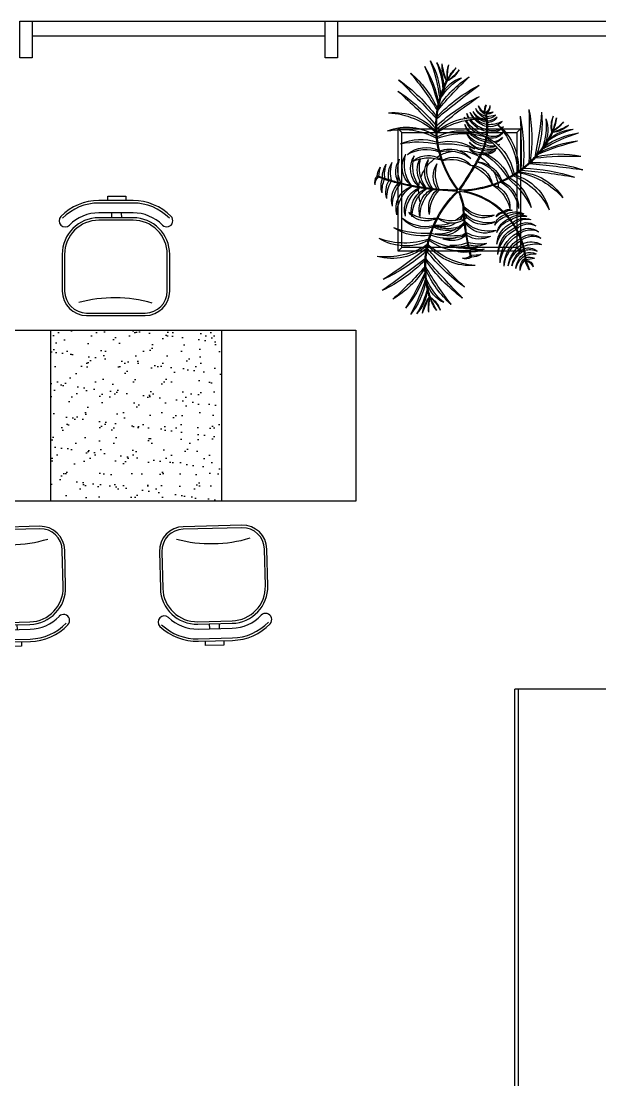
# Model space of a CAD drawing. Extents: x -1.7 to 87, y -33.6 to 19.
# Drawn here: x 12.611 to 14.978, y 13.469 to 17.8 of the extents above; entities that cross this region are included whole.
import ezdxf

# ---------------------------------------------------------------- set-up
doc = ezdxf.new("R2010")
doc.units = 0
for name, color, linetype in [('AR-ESQ', 2, 'Continuous'), ('AR-HTC-MOB', 253, 'Continuous'), ('AR-MOB', 2, 'Continuous')]:
    doc.layers.add(name, color=color, linetype=linetype)

# ---------------------------------------------------------------- blocks, each defined once
blk = doc.blocks.new('estante')
at = {"color": 2}
for p, q in [((10689.8826, -223.5074), (10690.9619, -222.0669)), ((10690.9619, -222.0669), (10691.282, -222.3067)), ((10690.2026, -223.7472), (10691.2819, -222.3067)), ((10689.8826, -223.5074), (10690.2026, -223.7472))]:
    blk.add_line(p, q, dxfattribs=at)
at = {"color": 1, "ltscale": 0.03}
blk.add_line((10690.1906, -223.7382), (10691.2699, -222.2977), dxfattribs=at)
blk = doc.blocks.new('CACH 50x50')
at = {"color": 1}
for p, q in [((-1.6979, 1.6551), (-1.7129, 1.6701)), ((-1.2279, 1.6551), (-1.2129, 1.6701)), ((-1.6979, 1.1851), (-1.7129, 1.1701)), ((-1.2279, 1.1851), (-1.2129, 1.1701))]:
    blk.add_line(p, q, dxfattribs=at)
at = {"color": 2}
for points in [[(-1.7129, 1.1701), (-1.2129, 1.1701), (-1.2129, 1.6701), (-1.7129, 1.6701)], [(-1.6979, 1.1851), (-1.2279, 1.1851), (-1.2279, 1.6551), (-1.6979, 1.6551)]]:
    blk.add_lwpolyline(points, close=True, dxfattribs=at)
blk = doc.blocks.new('VEG 1')
at = {"color": 64}
for p, q in [((-0.7445, 0.9261), (-0.7881, 0.9427)), ((-0.3062, 0.7109), (-0.3068, 0.7105)), ((-0.3043, 0.7074), (-0.3048, 0.7071)), ((-0.2752, 0.7282), (-0.2753, 0.7282)), ((-0.2637, 0.7291), (-0.264, 0.729)), ((-0.6317, 0.6639), (-0.6312, 0.6638)), ((-0.3216, 0.6812), (-0.3215, 0.6801)), ((-0.5062, 0.651), (-0.5058, 0.6509)), ((-0.5905, 0.5406), (-0.5906, 0.5409))]:
    blk.add_line(p, q, dxfattribs=at)
for centre, radius, start, end in [((-5.3092, 0.495), 5.0138, 5.1164, 7.838), ((-1.0118, 0.9693), 0.7016, 358.1986, 17.3699), ((-2.5758, 0.7392), 2.2371, 4.2882, 10.3727), ((-1.1477, 0.8899), 0.8124, 2.014, 18.076), ((-1.8676, 1.1306), 1.586, 354.1042, 1.4232), ((-0.7183, 1.0766), 0.4461, 346.5297, 12.0781), ((-1.4134, 1.4625), 1.2378, 337.2329, 345.682), ((-0.7458, 1.2252), 0.5361, 333.999, 352.6254), ((-0.9036, 1.3881), 0.76, 329.4021, 342.5062), ((-0.5235, 1.2101), 0.3485, 324.6466, 351.6736), ((-0.4933, 1.2203), 0.3415, 325.2859, 345.8786), ((-0.3524, 1.1527), 0.191, 319.7114, 355.2638), ((-0.686, 0.8358), 0.3357, 9.7181, 49.4606), ((-0.5934, 0.8853), 0.2409, 2.5185, 58.5832), ((-0.0411, 1.0275), 0.1373, 139.8344, 172.7532), ((0.3143, 0.8751), 0.5196, 152.3639, 160.8947), ((0.0159, 0.9189), 0.2265, 129.8221, 146.573), ((-0.0697, 0.9955), 0.114, 121.3863, 152.6737), ((0.0246, 0.6293), 0.458, 115.7734, 123.6002), ((0.0246, 0.6293), 0.462, 115.9111, 120.0453), ((0.0246, 0.6293), 0.462, 115.8245, 115.9111), ((0.0246, 0.6293), 0.462, 115.048, 115.8245), ((-0.1493, 1.1506), 0.1117, 256.9057, 294.3489), ((0.0246, 0.6293), 0.458, 115.6676, 115.7734), ((-0.1565, 1.2359), 0.1945, 264.8939, 285.891), ((0.0246, 0.6293), 0.458, 114.3952, 115.6676), ((-0.1034, 0.9195), 0.1424, 93.3482, 119.2971), ((-0.0697, 0.9955), 0.114, 152.6737, 155.0088), ((0.0924, 0.2509), 0.836, 107.9034, 108.5136), ((0.0924, 0.2509), 0.836, 104.1317, 107.9034), ((-0.8324, 0.9705), 0.1599, 339.9498, 8.8661), ((-0.7543, 0.9504), 0.0915, 335.5374, 29.2763), ((-0.721, 0.957), 0.083, 323.0352, 25.9464), ((-0.7047, 0.9491), 0.0732, 322.1909, 37.1792), ((-0.6659, 0.7397), 0.3248, 23.9149, 63.4378), ((-0.581, 0.8133), 0.2252, 16.5377, 74.448), ((0.0532, -0.5837), 1.586, 95.078, 102.3655), ((0.0246, 0.6293), 0.458, 126.1026, 131.3577), ((-0.1306, 0.5521), 0.4461, 84.4231, 109.3046), ((0.0246, 0.6293), 0.462, 128.6407, 129.9492), ((0.0246, 0.6293), 0.462, 126.3766, 128.6407), ((0.0246, 0.6293), 0.462, 124.8379, 126.3766), ((-0.1487, 0.7327), 0.2837, 83.4177, 109.9194), ((0.0246, 0.6293), 0.458, 123.6002, 126.1026), ((0.0246, 0.6293), 0.462, 120.8814, 124.8379), ((-0.1681, 0.8763), 0.1476, 69.3986, 114.3296), ((0.0246, 0.6293), 0.462, 120.0453, 120.8814), ((-0.7198, 1.0308), 0.1115, 232.2243, 257.2276), ((-0.7806, 0.9236), 0.0362, 4.2313, 79.21), ((-0.7997, 0.9084), 0.0569, 18.5527, 63.0199), ((-8.0259, 2.1284), 7.3832, 350.62608, 350.92976), ((-0.7869, 0.9438), 0.0559, 340.4977, 21.6542), ((-0.8509, 0.9655), 0.1342, 341.937, 2.4918), ((-0.7668, 0.9433), 0.0572, 338.6142, 29.3674), ((-0.7771, 0.9423), 0.0797, 343.7786, 25.1173), ((-0.7445, 0.9381), 0.0549, 338.9677, 43.8468), ((-0.682, 0.9471), 0.0729, 316.348, 28.5819), ((-0.6707, 0.9389), 0.0681, 317.3564, 39.2833), ((-0.6536, 0.9365), 0.0702, 312.9124, 29.4107), ((-0.6461, 0.9282), 0.0686, 315.5399, 38.5382), ((-0.6412, 0.9305), 0.0797, 314.0226, 12.4343), ((-0.6447, 0.9196), 0.086, 322.2971, 19.0063), ((-0.6706, 0.6138), 0.372, 39.142, 64.539), ((-0.5596, 0.7411), 0.2142, 32.2308, 76.7987), ((0.0246, 0.6293), 0.462, 137.3818, 141.2557), ((0.0246, 0.6293), 0.462, 136.5129, 137.3818), ((0.0246, 0.6293), 0.458, 136.4408, 137.3685), ((0.0246, 0.6293), 0.462, 132.911, 136.5129), ((0.0246, 0.6293), 0.458, 132.776, 136.4408), ((-0.2066, 0.2507), 0.7016, 79.1313, 98.2539), ((0.0246, 0.6293), 0.462, 131.986, 132.911), ((0.0246, 0.6293), 0.458, 131.3577, 132.776), ((0.0246, 0.6293), 0.462, 129.9492, 131.986), ((-0.8025, 0.99), 0.0899, 277.4918, 310.9154), ((-0.7829, 0.9621), 0.0617, 262.7329, 318.8137), ((-0.8036, 0.9748), 0.0956, 283.6218, 325.1031), ((-0.7867, 0.9689), 0.0871, 273.6572, 324.8605), ((-0.7865, 0.9779), 0.1493, 275.9901, 330.2084), ((-0.7668, 0.9621), 0.1328, 268.214, 332.5079), ((-0.8045, 0.9799), 0.1204, 286.6743, 328.1396), ((-0.7843, 0.9668), 0.1033, 277.9744, 329.7475), ((-0.8046, 0.9828), 0.1399, 284.54, 329.6244), ((-0.7873, 0.9819), 0.1356, 277.5373, 327.4877), ((-0.7806, 0.9236), 0.0362, 3.9808, 4.2313), ((-0.7685, 0.5898), 0.3371, 85.3635, 85.9247), ((-0.7806, 0.9236), 0.0362, 357.7176, 3.9808), ((-0.7685, 0.5898), 0.3332, 85.7152, 85.8633), ((-0.7685, 0.5898), 0.3332, 84.4876, 85.7152), ((-0.7685, 0.5898), 0.3371, 84.1672, 85.3635), ((-0.7685, 0.5898), 0.3332, 82.5456, 84.4876), ((-0.7685, 0.5898), 0.3371, 82.3113, 84.1672), ((-0.7685, 0.5898), 0.3332, 80.847, 82.5456), ((-0.7685, 0.5898), 0.3371, 80.6101, 82.3113), ((-0.7685, 0.5898), 0.3332, 78.5343, 80.847), ((-0.7685, 0.5898), 0.3371, 78.381, 80.6101), ((-0.7685, 0.5898), 0.3332, 77.2729, 78.5343), ((-0.7685, 0.5898), 0.3371, 77.1157, 78.381), ((-0.7685, 0.5898), 0.3332, 75.301, 77.2729), ((-0.7685, 0.5898), 0.3371, 75.1761, 77.1157), ((-0.7685, 0.5898), 0.3332, 73.3298, 75.301), ((-0.7685, 0.5898), 0.3371, 73.1879, 75.1761), ((-0.7685, 0.5898), 0.3332, 70.4283, 73.3298), ((-0.7685, 0.5898), 0.3371, 70.2608, 73.1879), ((-0.7685, 0.5898), 0.3332, 68.9825, 70.4283), ((-0.7685, 0.5898), 0.3371, 68.8408, 70.2608), ((-0.7685, 0.5898), 0.3332, 65.7634, 68.9825), ((-0.7685, 0.5898), 0.3371, 65.6051, 68.8408), ((-0.7685, 0.5898), 0.3371, 63.9803, 65.6051), ((-0.6575, 0.9178), 0.1092, 327.392, 6.8257), ((-0.6229, 0.9003), 0.0799, 323.9857, 22.4455), ((-0.6385, 0.8942), 0.1028, 331.4278, 12.6332), ((-0.6172, 0.8798), 0.0872, 331.4801, 24.9767), ((0.0246, 0.6293), 0.462, 144.7555, 145.2773), ((0.0246, 0.6293), 0.462, 143.1371, 144.7555), ((0.0246, 0.6293), 0.458, 143.2204, 144.9793), ((0.0246, 0.6293), 0.462, 141.2557, 143.1371), ((0.0246, 0.6293), 0.458, 141.5876, 143.2204), ((-0.2554, -1.3318), 2.2371, 86.1285, 92.2251), ((0.0246, 0.6293), 0.458, 137.3685, 141.5876), ((-0.2674, 0.1042), 0.8124, 78.4252, 94.7252), ((-0.1913, -4.0728), 5.0138, 88.6632, 91.384), ((-0.7783, 0.98), 0.1701, 277.3901, 329.4839), ((-0.7516, 0.9561), 0.1449, 268.1018, 332.6327), ((-0.739, 0.946), 0.1457, 278.0231, 333.889), ((-0.7209, 0.9373), 0.1356, 270.9109, 333.5507), ((-0.7045, 0.9204), 0.1269, 284.3905, 336.5407), ((-0.6788, 0.9063), 0.1089, 273.1015, 336.9378), ((-0.7685, 0.5898), 0.3332, 64.0929, 65.7634), ((-0.7685, 0.5898), 0.3332, 61.2479, 64.0929), ((-0.6521, 0.8807), 0.0887, 290.18, 343.3575), ((-0.6452, 0.8871), 0.0927, 284.7726, 336.3532), ((-0.7685, 0.5898), 0.3371, 61.149, 63.9803), ((-0.7685, 0.5898), 0.3332, 59.5183, 61.2479), ((-0.7685, 0.5898), 0.3371, 59.4556, 61.149), ((-0.7685, 0.5898), 0.3332, 57.2154, 59.5183), ((-0.7685, 0.5898), 0.3371, 57.1901, 59.4556), ((-0.7685, 0.5898), 0.3332, 55.2626, 57.2154), ((-0.7685, 0.5898), 0.3371, 55.3138, 57.1901), ((-0.7685, 0.5898), 0.3332, 52.8244, 55.2626), ((-0.7685, 0.5898), 0.3371, 52.9781, 55.3138), ((-0.7685, 0.5898), 0.3332, 51.318, 52.8244), ((-0.7685, 0.5898), 0.3371, 51.4234, 52.9781), ((-0.7685, 0.5898), 0.3332, 48.9451, 51.318), ((-0.7685, 0.5898), 0.3371, 49.1954, 51.4234), ((-0.5736, 0.8594), 0.0508, 324.7796, 6.147), ((-0.5529, 0.8492), 0.0338, 317.1563, 27.6889), ((-0.5073, 0.7554), 0.0998, 29.0597, 94.7637), ((-0.5543, 0.6903), 0.169, 42.4791, 76.7692), ((-0.5077, 0.7691), 0.1242, 25.1939, 93.3908), ((-0.5358, 0.7331), 0.1614, 31.1852, 82.6252), ((0.0246, 0.6293), 0.462, 151.6664, 155.3498), ((0.0246, 0.6293), 0.462, 150.7136, 151.6664), ((0.0246, 0.6293), 0.458, 150.9515, 151.7873), ((0.0246, 0.6293), 0.462, 148.4047, 150.7136), ((0.0246, 0.6293), 0.458, 148.5123, 150.9515), ((-0.4656, 0.6572), 0.2142, 27.1439, 65.2175), ((0.0246, 0.6293), 0.462, 147.5203, 148.4047), ((0.0246, 0.6293), 0.458, 147.8008, 148.5123), ((-0.4629, 0.5585), 0.3248, 46.2792, 72.6509), ((0.0246, 0.6293), 0.462, 145.2773, 147.5203), ((0.0246, 0.6293), 0.458, 145.3789, 147.8008), ((-0.3993, 0.6512), 0.2252, 42.579, 80.7189), ((0.0246, 0.6293), 0.458, 144.9793, 145.3789), ((-0.3707, 0.5544), 0.3357, 51.4559, 86.8717), ((-0.3319, 0.652), 0.2409, 44.0979, 94.423), ((-0.6328, 0.8611), 0.0855, 301.2176, 346.4189), ((-0.604, 0.85), 0.0639, 284.0708, 345.7614), ((-0.5923, 0.8357), 0.0595, 315.6412, 350.7323), ((-0.5652, 0.8262), 0.0357, 295.65, 353.5733), ((-0.7685, 0.5898), 0.3332, 47.1937, 48.9451), ((-0.7685, 0.5898), 0.3371, 47.4648, 49.1954), ((-0.7685, 0.5898), 0.3332, 45.1638, 47.1937), ((-0.7685, 0.5898), 0.3371, 45.4636, 47.4648), ((-0.7685, 0.5898), 0.3332, 44.2297, 45.1638), ((-0.7685, 0.5898), 0.3371, 44.5323, 45.4636), ((-0.7685, 0.5898), 0.3332, 37.179, 44.2297), ((-0.7685, 0.5898), 0.3371, 36.9939, 44.5323), ((-0.5543, 0.6903), 0.169, 32.4927, 42.4791), ((-0.4354, 0.627), 0.1775, 79.809, 85.0653), ((-0.5073, 0.7554), 0.0998, 15.6742, 29.0597), ((0.0246, 0.6293), 0.462, 158.0856, 160.6513), ((0.0246, 0.6293), 0.458, 157.989, 161.1562), ((0.0246, 0.6293), 0.462, 156.0778, 158.0856), ((0.0246, 0.6293), 0.458, 156.1333, 157.989), ((-0.4354, 0.627), 0.1775, 60.5094, 78.512), ((0.0246, 0.6293), 0.462, 155.3498, 156.0778), ((0.0246, 0.6293), 0.458, 155.5337, 156.1333), ((-0.4642, 0.6692), 0.1614, 44.3057, 64.3389), ((0.0246, 0.6293), 0.458, 151.7873, 155.5337), ((-0.4315, 0.7012), 0.1242, 31.9785, 71.5945), ((-0.5795, 0.5325), 0.372, 35.2897, 57.3839), ((-0.1715, 0.7664), 0.0723, 143.7371, 149.0727), ((-0.3993, 0.6512), 0.2252, 42.3592, 42.579), ((-0.1716, 0.776), 0.067, 150.3091, 156.2882), ((-0.3993, 0.6512), 0.2252, 38.3305, 42.3592), ((-0.1676, 0.774), 0.0576, 124.2052, 163.0256), ((-0.1595, 0.7788), 0.0589, 133.3327, 174.0627), ((-0.1452, 0.7765), 0.0572, 123.4601, 205.0576), ((-0.1341, 0.7803), 0.0612, 134.1615, 206.0831), ((-0.1154, 0.7762), 0.0615, 138.5286, 200.2462), ((-0.1004, 0.7785), 0.0697, 148.0847, 199.4371), ((-0.3707, 0.5544), 0.3357, 51.028, 51.4559), ((-0.3707, 0.5544), 0.3357, 47.3098, 51.028), ((-0.1154, 0.7762), 0.0615, 125.5641, 135.0588), ((-0.3319, 0.652), 0.2409, 43.6447, 44.0979), ((-0.1004, 0.7785), 0.0697, 136.797, 145.2209), ((-0.3319, 0.652), 0.2409, 38.3142, 43.6447), ((-0.0752, 0.7658), 0.0765, 152.5384, 187.7177), ((-0.3707, 0.5544), 0.3357, 47.0406, 47.3098), ((-0.0753, 0.7649), 0.0769, 133.4671, 151.6696), ((-0.3319, 0.652), 0.2409, 37.918, 38.3142), ((-0.0074, 0.7594), 0.1354, 153.0789, 181.7427), ((-0.546, 0.7199), 0.1048, 152.2804, 211.9885), ((-0.4931, 0.7356), 0.1493, 167.1988, 209.2786), ((-0.5195, 0.7437), 0.1048, 152.2804, 216.0831), ((-0.4666, 0.7594), 0.1493, 167.1988, 206.4947), ((-0.4817, 0.7396), 0.1048, 152.2804, 189.396), ((-0.4288, 0.7552), 0.1493, 167.1988, 187.9973), ((-0.4516, 0.737), 0.1048, 167.8951, 234.9219), ((-0.4516, 0.737), 0.1048, 152.2804, 167.8951), ((-0.3988, 0.7527), 0.1493, 175.4493, 222.8729), ((-0.3988, 0.7527), 0.1493, 167.1988, 175.4493), ((-0.7685, 0.5898), 0.3332, 6.9228, 37.179), ((-0.7685, 0.5898), 0.3371, 10.3917, 36.9939), ((0.0246, 0.6293), 0.462, 160.8196, 177.3561), ((0.0246, 0.6293), 0.458, 161.1744, 179.815), ((0.0246, 0.6293), 0.462, 160.6513, 160.8196), ((0.0246, 0.6293), 0.458, 161.1562, 161.1744), ((-0.4218, 0.6783), 0.0998, 1.7375, 82.5922), ((-0.4812, 0.6243), 0.169, 19.732, 64.7102), ((-0.4642, 0.6692), 0.1614, 13.876, 44.3057), ((-0.4354, 0.627), 0.1775, 32.5041, 52.0162), ((-0.4315, 0.7012), 0.1242, 3.1104, 31.9785), ((-0.2029, 0.7424), 0.0732, 137.7667, 170.1437), ((-0.4656, 0.6572), 0.2142, 22.8092, 27.1439), ((-0.1822, 0.7486), 0.0864, 150.1102, 185.5377), ((-0.1963, 0.7576), 0.0642, 140.7086, 199.5329), ((-0.1654, 0.7633), 0.0877, 156.5409, 196.1813), ((-0.2459, 0.7982), 0.000108, 325.3713, 130.4785), ((-0.1709, 0.7675), 0.0723, 159.0932, 200.1959), ((-0.4629, 0.5585), 0.3248, 45.7915, 46.2792), ((-0.1709, 0.777), 0.067, 167.6739, 208.4439), ((-0.4629, 0.5585), 0.3248, 42.904, 45.7915), ((-0.1676, 0.774), 0.0576, 174.382, 206.8807), ((-0.4629, 0.5585), 0.3248, 41.0994, 42.904), ((-0.3993, 0.6512), 0.2252, 36.4267, 38.3305), ((-0.3993, 0.6512), 0.2252, 26.6206, 36.4267), ((-0.1595, 0.7788), 0.0589, 186.5685, 209.5086), ((-0.4629, 0.5585), 0.3248, 36.4486, 41.0994), ((-0.1537, 0.4721), 0.2835, 97.1604, 98.7819), ((-0.1537, 0.4721), 0.2835, 93.9215, 97.1604), ((-0.1537, 0.4721), 0.2835, 92.5022, 93.9215), ((-0.1531, 0.4489), 0.3067, 89.6055, 92.4306), ((-0.1544, 0.5575), 0.1981, 86.6371, 89.0188), ((-0.1541, 0.4076), 0.3478, 86.3827, 88.1309), ((-0.0862, 0.7574), 0.0461, 118.8966, 183.3797), ((-0.1537, 0.4721), 0.2835, 84.3674, 85.6366), ((-0.059, 0.7527), 0.067, 137.6261, 178.6941), ((-0.1537, 0.4721), 0.2835, 82.1466, 84.3674), ((-0.0671, 0.756), 0.0481, 133.376, 183.7451), ((-0.1537, 0.4721), 0.2835, 80.4437, 82.1466), ((0.006, 0.7529), 0.1127, 160.2516, 180.6435), ((-0.0495, 0.7542), 0.0463, 144.6965, 185.7422), ((6.0514, -0.1022), 6.2019, 171.81364, 172.11439), ((-0.0619, 0.7332), 0.0337, 82.5217, 152.6111), ((-0.0516, 0.7207), 0.0463, 97.3222, 146.6984), ((-0.6268, 0.6776), 0.1048, 152.2804, 175.8977), ((-0.5739, 0.6933), 0.1493, 167.1988, 183.9755), ((-0.6027, 0.6916), 0.1048, 152.2804, 186.9158), ((-0.5498, 0.7072), 0.1493, 167.1988, 188.4843), ((-0.4783, 0.634), 0.2252, 159.0513, 166.8608), ((-0.3686, 0.6584), 0.3248, 170.0615, 176.947), ((-0.5772, 0.7026), 0.1048, 152.2804, 196.7491), ((-0.5244, 0.7183), 0.1493, 167.1988, 198.8647), ((-0.4817, 0.7396), 0.1048, 189.396, 235.6392), ((-0.4288, 0.7552), 0.1493, 187.9973, 223.3067), ((0.5858, -0.8477), 1.7958, 119.8508, 120.4578), ((0.5858, -0.8477), 1.7918, 119.8064, 120.5011), ((0.5858, -0.8477), 1.7958, 119.8064, 119.8376), ((0.5858, -0.8477), 1.7958, 119.0344, 119.7852), ((0.5858, -0.8477), 1.7918, 119.0282, 119.7852), ((0.5858, -0.8477), 1.7958, 118.6533, 119.0344), ((0.5858, -0.8477), 1.7918, 118.6934, 119.0282), ((-0.4354, 0.627), 0.1775, 0.8655, 31.23), ((-0.2029, 0.7424), 0.0732, 176.0787, 191.0088), ((-0.5795, 0.5325), 0.372, 32.9766, 35.2897), ((-0.1537, 0.4721), 0.2835, 115.2626, 115.3586), ((-0.1537, 0.4721), 0.2835, 113.534, 115.2626), ((0.5858, -0.8477), 1.7918, 118.6551, 118.6934), ((-0.2209, 0.7217), 0.0536, 177.4461, 238.6726), ((-0.1537, 0.4721), 0.2795, 113.8317, 115.347), ((-0.4656, 0.6572), 0.2142, 20.6429, 22.8092), ((-0.1822, 0.7486), 0.0864, 189.0617, 191.1014), ((-0.5795, 0.5325), 0.372, 32.5097, 32.9766), ((-0.1537, 0.4721), 0.2835, 113.2914, 113.534), ((-0.195, 0.7235), 0.0718, 176.6078, 221.5258), ((-0.1537, 0.4721), 0.2795, 113.2274, 113.8317), ((-0.5795, 0.5325), 0.372, 31.9622, 32.5097), ((-0.1537, 0.4721), 0.2835, 111.317, 113.1411), ((-0.4656, 0.6572), 0.2142, 19.7025, 20.6429), ((-0.1537, 0.4721), 0.2795, 111.4426, 113.1604), ((-0.1537, 0.4721), 0.2835, 109.7602, 111.317), ((-0.1537, 0.4721), 0.2795, 109.943, 111.4426), ((-0.1786, 0.7413), 0.0779, 186.6303, 237.9708), ((-0.1537, 0.4721), 0.2835, 107.4328, 109.7602), ((-0.1537, 0.4721), 0.2795, 107.494, 109.943), ((-0.1746, 0.7344), 0.0745, 179.6447, 232.5634), ((-0.1537, 0.4721), 0.2835, 105.5681, 107.4328), ((-0.1537, 0.4721), 0.2795, 105.5385, 107.494), ((-0.1485, 0.7471), 0.0896, 185.3731, 247.463), ((-0.1537, 0.4721), 0.2835, 103.3034, 105.5681), ((-0.1537, 0.4721), 0.2795, 103.2296, 105.5385), ((-0.1247, 0.7518), 0.1044, 185.7274, 236.1252), ((-0.1537, 0.4721), 0.2835, 101.6152, 103.3034), ((-0.1537, 0.4721), 0.2795, 101.4984, 103.2296), ((-0.1054, 0.7627), 0.1139, 189.3517, 226.9859), ((-0.1537, 0.4721), 0.2835, 99.7131, 101.6152), ((-0.1537, 0.4721), 0.2795, 99.3122, 101.4984), ((-0.0886, 0.7651), 0.1224, 189.0022, 218.7257), ((-0.1537, 0.4721), 0.2835, 98.987, 99.7131), ((-0.1537, 0.4721), 0.2795, 98.7864, 99.3122), ((-0.4629, 0.5585), 0.3248, 34.7673, 35.6713), ((-0.1537, 0.4721), 0.2835, 98.7819, 98.987), ((-0.1537, 0.4721), 0.2795, 96.9728, 98.7864), ((-0.3942, 0.6406), 0.2252, 24.1578, 28.5829), ((-0.5063, 0.6476), 0.3248, 7.2437, 17.2086), ((-0.4629, 0.5585), 0.3248, 32.4406, 34.7673), ((-0.3942, 0.6406), 0.2252, 16.2818, 24.1578), ((-0.1537, 0.4721), 0.2795, 93.7535, 96.9728), ((-0.0487, 0.7826), 0.1429, 193.3868, 238.6947), ((-0.1537, 0.4721), 0.2795, 92.3033, 93.7535), ((-0.0624, 0.7711), 0.1115, 190.3986, 238.6455), ((-0.1537, 0.4721), 0.2795, 89.3952, 92.3033), ((-0.0426, 0.7789), 0.1254, 192.6814, 232.0007), ((-1.8676, 1.9755), 2.2371, 319.7507, 325.8473), ((-0.041, 0.7819), 0.1139, 195.4207, 227.4428), ((-0.1537, 0.4721), 0.2795, 87.4242, 89.3952), ((-0.7437, 1.0814), 0.8124, 317.2507, 333.5507), ((-0.1537, 0.4721), 0.2795, 85.4499, 87.4242), ((-0.0268, 0.7783), 0.1175, 193.2788, 219.3874), ((-0.0471, 0.7706), 0.0868, 193.2145, 216.204), ((-0.1537, 0.4721), 0.2795, 84.185, 85.4499), ((-0.0276, 0.776), 0.1011, 194.7945, 207.7378), ((-0.1537, 0.4721), 0.2795, 82.6842, 84.185), ((-0.4528, 0.7228), 0.3357, 4.534, 4.9353), ((-0.352, 0.6932), 0.2409, 13.4717, 14.0579), ((-0.4528, 0.7228), 0.3357, 1.0457, 4.534), ((-0.1537, 0.4721), 0.2795, 81.8647, 82.6031), ((-0.352, 0.6932), 0.2409, 6.7383, 13.4717), ((-0.4528, 0.7228), 0.3357, 356.7479, 359.4057), ((-0.4528, 0.7228), 0.3357, 359.4057, 1.0457), ((-0.0447, 0.7716), 0.0731, 198.1581, 249.0862), ((-0.1537, 0.4721), 0.2795, 80.1641, 81.8647), ((-3.9873, 3.7144), 5.0138, 320.5919, 323.3127), ((-0.0276, 0.776), 0.1011, 212.6525, 236.0691), ((-0.352, 0.6932), 0.2409, 4.701, 6.7383), ((-0.0471, 0.7706), 0.0868, 221.6483, 244.769), ((-0.352, 0.6932), 0.2409, 0.7913, 4.701), ((-0.1796, 0.3262), 0.4316, 78.7734, 80.2745), ((-0.591, 1.0391), 0.7016, 313.722, 332.8445), ((-0.1537, 0.4721), 0.2795, 78.209, 80.1641), ((-0.0296, 0.7722), 0.0803, 197.8943, 239.1216), ((-0.0494, 0.7671), 0.0518, 204.3601, 260.0105), ((-0.1197, 0.6356), 0.1165, 76.1716, 78.0535), ((-0.0918, 0.7487), 0, 25.0751, 25.0751), ((-0.0828, 0.8395), 0.0937, 265.3723, 288.1771), ((-0.0791, 0.787), 0.0446, 255.4919, 305.0483), ((-0.0268, 0.7846), 0.0755, 212.6935, 245.2516), ((-0.5281, 0.6793), 0.2409, 174.9161, 231.4211), ((-0.4332, 0.7243), 0.3357, 184.0387, 223.8698), ((-0.6966, 0.6595), 0.0421, 148.7133, 200.5206), ((-0.6981, 0.6513), 0.0385, 133.394, 189.8308), ((-0.7327, 0.6835), 0.00213, 273.575, 49.7287), ((-0.4617, 1.7042), 1.0581, 255.1674, 255.6168), ((-0.4617, 1.7042), 1.0542, 255.1805, 255.6527), ((-0.4617, 1.7042), 1.0581, 255.6168, 256.5987), ((-0.4617, 1.7042), 1.0542, 255.6527, 256.5588), ((-0.605, 0.6506), 0.1048, 166.5696, 201.7564), ((-0.4617, 1.7042), 1.0581, 256.5987, 256.9802), ((-0.4617, 1.7042), 1.0542, 256.5588, 256.9802), ((-0.4783, 0.634), 0.2252, 166.8608, 185.6772), ((-0.4617, 1.7042), 1.0581, 257.3453, 258.218), ((-0.3686, 0.6584), 0.3248, 177.653, 209.649), ((-0.3686, 0.6584), 0.3248, 176.947, 177.653), ((-0.4617, 1.7042), 1.0542, 257.3268, 258.1812), ((-0.5815, 0.6269), 0.1048, 156.6804, 201.281), ((-0.5307, 0.6054), 0.1493, 155.965, 186.3625), ((-0.4617, 1.7042), 1.0581, 258.218, 258.8045), ((-0.4617, 1.7042), 1.0542, 258.1812, 258.8408), ((-0.4617, 1.7042), 1.0581, 258.8045, 260.5804), ((-0.4617, 1.7042), 1.0542, 258.8408, 260.545), ((-0.553, 0.5949), 0.1048, 141.3628, 201.281), ((-0.4336, 0.581), 0.2142, 156.7006, 169.7269), ((-0.4617, 1.7042), 1.0542, 260.545, 260.7218), ((-0.4617, 1.7042), 1.0581, 260.5804, 260.6979), ((-0.2652, 0.5945), 0.372, 168.9603, 172.3852), ((-0.5022, 0.5734), 0.1493, 145.1595, 151.8802), ((-0.4617, 1.7042), 1.0581, 260.7692, 261.1319), ((-0.4617, 1.7042), 1.0542, 260.7717, 261.177), ((-0.4617, 1.7042), 1.0581, 261.1319, 261.9193), ((-0.4617, 1.7042), 1.0542, 261.177, 261.9274), ((-0.4617, 1.7042), 1.0542, 261.9274, 264.542), ((-0.5195, 0.7437), 0.1048, 216.0831, 236.3511), ((-0.4666, 0.7594), 0.1493, 206.4947, 223.7366), ((-0.4807, 0.5969), 0.0998, 138.7356, 218.7047), ((-0.4005, 0.5959), 0.169, 156.7301, 201.1922), ((0.5858, -0.8477), 1.7958, 120.6221, 124.583), ((0.5858, -0.8477), 1.7918, 120.6343, 124.6173), ((-0.3867, 0.6057), 0.0998, 329.6949, 49.1985), ((-0.4659, 0.5922), 0.169, 347.447, 31.3236), ((-0.3749, 0.5878), 0.1242, 19.7282, 48.8654), ((-0.4201, 0.5818), 0.1614, 6.7336, 38.0999), ((-0.4303, 0.5846), 0.2142, 346.7584, 32.2734), ((-0.5987, 0.5717), 0.372, 354.592, 20.0137), ((-0.5063, 0.6476), 0.3248, 339.325, 5.6173), ((-0.3942, 0.6406), 0.2252, 331.257, 7.3864), ((-0.5063, 0.6476), 0.3248, 5.6173, 7.2437), ((-0.1836, 0.6647), 0.000819, 332.1962, 33.6482), ((-0.076, 0.7701), 0.1217, 213.052, 247.089), ((-0.3942, 0.6406), 0.2252, 8.866, 16.2818), ((-0.0886, 0.7651), 0.1224, 227.2357, 244.7203), ((-0.3942, 0.6406), 0.2252, 7.3864, 8.866), ((-0.1054, 0.7627), 0.1139, 234.8781, 251.8325), ((-0.4528, 0.7228), 0.3357, 348.8707, 349.3106), ((-0.4528, 0.7228), 0.3357, 349.3106, 351.9698), ((-0.4528, 0.7228), 0.3357, 351.9698, 352.6868), ((-0.4528, 0.7228), 0.3357, 352.6868, 355.7566), ((-0.4528, 0.7228), 0.3357, 355.7566, 356.7479), ((-0.352, 0.6932), 0.2409, 351.0236, 354.8011), ((-0.352, 0.6932), 0.2409, 354.8011, 355.5169), ((-0.0624, 0.7711), 0.1115, 243.5019, 254.5293), ((-0.352, 0.6932), 0.2409, 355.5169, 359.7523), ((-0.0426, 0.7789), 0.1254, 236.484, 246.7533), ((-0.0268, 0.7783), 0.1175, 224.1385, 238.2034), ((-0.352, 0.6932), 0.2409, 359.7523, 0.7913), ((-0.041, 0.7819), 0.1139, 231.9844, 245.2061), ((-1.0882, 1.7577), 1.586, 309.6104, 316.8979), ((-0.3067, 0.9134), 0.4461, 302.6713, 327.5528), ((-0.3461, 1.0583), 0.7016, 216.1294, 235.252), ((2.5914, 4.2306), 5.0138, 225.6613, 228.3821), ((-0.2017, 1.124), 0.8124, 215.4233, 231.7233), ((0.7689, 2.1824), 2.2371, 223.1266, 229.2232), ((-0.4783, 0.634), 0.2252, 185.6772, 217.717), ((-0.5022, 0.5734), 0.1493, 162.142, 186.3625), ((-0.4336, 0.581), 0.2142, 169.7269, 201.3421), ((-0.2652, 0.5945), 0.372, 172.3852, 193.8802), ((-0.5293, 0.5588), 0.1048, 142.8361, 200.0334), ((-0.5293, 0.5588), 0.1048, 128.5488, 142.8361), ((-0.4791, 0.5372), 0.1493, 148.4778, 152.5527), ((-0.4905, 0.5757), 0.1228, 141.2081, 168.5329), ((-0.4617, 1.7042), 1.0581, 261.9193, 264.425), ((-0.4453, 0.577), 0.1595, 151.7214, 181.203), ((-0.4939, 0.5568), 0.103, 145.5447, 181.9511), ((-0.4791, 0.5372), 0.1493, 129.7031, 140.754), ((-0.5299, 0.5587), 0.1048, 116.666, 124.4728), ((-0.586, 0.6524), 0.000309, 36.6223, 129.959), ((-0.7734, 0.9391), 0.458, 294.9871, 316.9098), ((-0.7734, 0.9391), 0.462, 295.0837, 316.661), ((-0.4412, 0.5349), 0.1493, 130.2516, 148.549), ((-0.492, 0.5564), 0.1048, 117.7976, 134.8131), ((-0.4617, 1.7042), 1.0581, 264.6502, 267.5694), ((-0.4617, 1.7042), 1.0542, 264.7046, 267.5806), ((-0.6993, -0.098), 0.7696, 70.2254, 75.5004), ((-0.6993, -0.098), 0.7735, 70.2402, 75.5159), ((0.6207, 0.6255), 1.0581, 180.1862, 189.5467), ((0.6207, 0.6255), 1.0542, 180.1354, 189.5648), ((-0.1503, 0.988), 0.462, 232.1955, 253.8903), ((-0.1503, 0.988), 0.458, 232.026, 253.9868), ((-0.3749, 0.5878), 0.1242, 338.8912, 19.7282), ((-0.4528, 0.7228), 0.3357, 325.1042, 348.8707), ((-0.352, 0.6932), 0.2409, 317.5529, 350.7778), ((-0.352, 0.6932), 0.2409, 350.7778, 351.0236), ((-0.076, 0.7701), 0.1217, 251.7019, 254.6416), ((-0.0487, 0.7826), 0.1429, 242.7611, 245.3533), ((-0.1755, 0.7878), 0.2837, 302.0565, 328.5582), ((-0.0744, 0.6841), 0.1476, 297.6462, 342.5772), ((0.1533, 0.53), 0.1117, 117.627, 155.0702), ((0.216, 0.4717), 0.1945, 126.0849, 147.082), ((0.0031, 0.7104), 0.1424, 292.6788, 318.6276), ((-0.403, 1.2765), 0.836, 304.0406, 307.8442), ((-0.6072, 0.8898), 0.4461, 221.4212, 246.3026), ((0.033, 1.8457), 1.586, 232.0761, 239.3635), ((-0.4791, 0.5372), 0.1493, 152.5527, 185.526), ((-0.4905, 0.5757), 0.1228, 168.5329, 209.0381), ((-0.4453, 0.577), 0.1595, 181.1128, 201.7485), ((-0.445, 0.5352), 0.1457, 158.123, 177.8671), ((-0.4354, 0.627), 0.1775, 333.4639, 351.4665), ((-0.4201, 0.5818), 0.1614, 346.5011, 6.7336), ((-0.1503, 0.988), 0.458, 288.3757, 296.2025), ((-0.1503, 0.988), 0.462, 291.9306, 296.0648), ((-0.1503, 0.988), 0.458, 296.2025, 296.3083), ((-0.1503, 0.988), 0.458, 296.3083, 298.0356), ((-0.1503, 0.988), 0.462, 296.0648, 296.1514), ((0.123, 0.691), 0.1373, 239.2227, 272.1415), ((-0.1503, 0.988), 0.462, 296.1514, 297.4514), ((0.2218, 1.0648), 0.5196, 251.0812, 259.6119), ((-0.403, 1.2765), 0.836, 303.4623, 304.0406), ((0.0762, 0.8048), 0.2265, 265.4029, 282.1538), ((0.0837, 0.6901), 0.114, 256.9671, 259.3799), ((0.0837, 0.6901), 0.114, 259.3799, 290.5896), ((-0.8766, 0.6394), 0.1424, 230.3463, 256.2952), ((-0.5638, 1.2619), 0.836, 241.1298, 245.007), ((-1.0547, 0.372), 0.1945, 41.892, 62.8891), ((-1.0017, 0.4393), 0.1117, 33.9038, 71.347), ((-0.801, 0.627), 0.1476, 206.3967, 251.3277), ((-0.7172, 0.7453), 0.2837, 220.4158, 246.9175), ((-0.7734, 0.9391), 0.458, 292.5318, 293.1314), ((-0.4939, 0.5568), 0.103, 181.9511, 200.7455), ((-0.7734, 0.9391), 0.458, 293.1314, 294.9871), ((-0.7734, 0.9391), 0.462, 293.0759, 295.0837), ((-0.445, 0.5352), 0.1457, 177.7532, 185.8393), ((-0.5902, 0.5205), 0.000232, 253.3496, 333.8757), ((-0.4704, 0.4841), 0.0998, 152.6723, 166.0578), ((-0.3916, 0.4997), 0.169, 169.4907, 179.4772), ((-0.5378, 0.6475), 0.1493, 268.8289, 314.0821), ((-0.5119, 0.5989), 0.1048, 253.9104, 318.7435), ((-0.3614, 0.6736), 0.1493, 242.6475, 287.9926), ((-0.3722, 0.6195), 0.1048, 237.054, 302.911), ((-0.4354, 0.627), 0.1775, 307.9208, 323.8365), ((-0.3786, 0.4913), 0.0998, 318.1947, 22.9162), ((-0.4588, 0.4944), 0.169, 9.4967, 19.4832), ((-0.3786, 0.4913), 0.0998, 22.9162, 36.3016), ((-0.4588, 0.4944), 0.169, 347.4995, 9.4967), ((-0.4354, 0.627), 0.1775, 326.9106, 332.1669), ((-0.1503, 0.988), 0.462, 253.8903, 255.898), ((-0.1503, 0.988), 0.458, 253.9868, 255.722), ((-0.4137, 0.4827), 0.1614, 329.3506, 20.7907), ((-0.368, 0.4826), 0.1242, 318.5851, 26.782), ((-0.1503, 0.988), 0.458, 255.722, 256.2693), ((-0.1503, 0.988), 0.462, 255.898, 256.626), ((-0.1503, 0.988), 0.458, 256.2693, 260.1885), ((-0.1503, 0.988), 0.462, 256.626, 260.3095), ((-0.1503, 0.988), 0.458, 260.1885, 261.0244), ((-0.5907, 0.45), 0.372, 347.4368, 12.8338), ((-0.1503, 0.988), 0.462, 260.3095, 261.2623), ((-0.4221, 0.459), 0.2142, 335.1772, 19.7451), ((-0.1503, 0.988), 0.458, 261.0244, 263.4636), ((-0.1503, 0.988), 0.462, 261.2623, 263.5712), ((-0.1503, 0.988), 0.458, 263.4636, 264.1751), ((-0.4886, 0.3761), 0.3248, 348.5381, 28.061), ((-0.1503, 0.988), 0.462, 263.5712, 264.4556), ((-0.1503, 0.988), 0.458, 264.1751, 266.597), ((-0.1503, 0.988), 0.462, 264.4556, 266.6986), ((-0.3783, 0.3976), 0.2252, 337.5279, 35.4382), ((-0.1503, 0.988), 0.458, 266.597, 266.9966), ((-0.4253, 0.3011), 0.3357, 2.5153, 42.2578), ((-0.1503, 0.988), 0.462, 266.6986, 267.2203), ((-0.1503, 0.988), 0.458, 266.9966, 268.7555), ((-0.1503, 0.988), 0.462, 267.2203, 268.8388), ((-0.3292, 0.3435), 0.2409, 353.3926, 49.4574), ((-0.1503, 0.988), 0.458, 268.7555, 270.3883), ((-1.6656, -1.1282), 2.2371, 41.6032, 47.6877), ((-0.1503, 0.988), 0.462, 268.8388, 270.7201), ((-0.1503, 0.988), 0.458, 270.3883, 274.6074), ((-0.1503, 0.988), 0.462, 270.7201, 274.5941), ((-0.6671, -0.0959), 0.8124, 33.8998, 49.9619), ((-0.1503, 0.988), 0.458, 274.6074, 275.5351), ((-0.1503, 0.988), 0.462, 274.5941, 275.463), ((-3.5416, -3.1309), 5.0138, 44.1379, 46.8594), ((-0.1503, 0.988), 0.462, 275.463, 279.0649), ((-0.5208, -0.0378), 0.7016, 34.606, 53.7772), ((-0.1503, 0.988), 0.458, 275.5351, 279.1999), ((-0.1503, 0.988), 0.462, 279.0649, 279.9899), ((-0.9209, -0.8113), 1.586, 50.5526, 57.8717), ((-0.1503, 0.988), 0.458, 279.1999, 280.6181), ((-0.1503, 0.988), 0.462, 279.9899, 282.0267), ((-0.2555, 0.1272), 0.4461, 39.8977, 65.4462), ((-0.1503, 0.988), 0.458, 280.6181, 285.8733), ((-0.1503, 0.988), 0.462, 282.0267, 283.3352), ((-0.3797, -0.658), 1.2378, 66.2939, 74.7429), ((-0.1503, 0.988), 0.462, 283.3352, 285.5992), ((-0.1554, 0.0141), 0.5361, 59.3505, 77.9769), ((-0.1503, 0.988), 0.462, 285.5992, 287.138), ((-0.1243, -0.2106), 0.76, 69.4697, 82.5737), ((-0.1503, 0.988), 0.458, 285.8733, 288.3757), ((-0.1503, 0.988), 0.462, 287.138, 291.0945), ((-0.0304, 0.1985), 0.3485, 60.3023, 87.3293), ((-0.1503, 0.988), 0.462, 291.0945, 291.9306), ((-0.0037, 0.216), 0.3415, 66.0973, 86.69), ((0.0298, 0.3686), 0.191, 56.7121, 92.2645), ((-0.7687, 0.1405), 0.3485, 101.6447, 128.6717), ((-0.6121, -0.2489), 0.76, 106.4002, 119.5043), ((-0.8547, 0.2992), 0.191, 96.7095, 132.2619), ((-0.7977, 0.1537), 0.3415, 102.2839, 122.8767), ((-1.1529, 0.9569), 0.5196, 289.362, 297.8928), ((-0.997, 0.6031), 0.1373, 276.8325, 309.7513), ((-0.9635, 0.7212), 0.2265, 266.8202, 283.5711), ((-0.9531, 0.6068), 0.114, 258.3844, 289.5344), ((-0.6164, -0.0221), 0.5361, 110.9971, 129.6235), ((-0.29, -0.651), 1.2378, 114.231, 122.6801), ((-0.5352, 0.1053), 0.4461, 123.5278, 149.0762), ((0.2685, -0.718), 1.586, 131.1023, 138.4213), ((-0.7734, 0.9391), 0.458, 251.7221, 252.6657), ((-0.5638, 1.2619), 0.836, 245.007, 245.5117), ((-0.9531, 0.6068), 0.114, 289.5344, 292.0069), ((-0.7734, 0.9391), 0.462, 252.1557, 252.8226), ((-0.7734, 0.9391), 0.458, 252.6657, 252.7715), ((-0.7734, 0.9391), 0.462, 252.8226, 252.9092), ((-0.7734, 0.9391), 0.462, 252.9092, 257.0434), ((-0.7734, 0.9391), 0.458, 252.7715, 260.5983), ((3.219, -2.6004), 5.0138, 142.1145, 144.8361), ((-0.2473, -0.0164), 0.7016, 135.1967, 154.368), ((-0.7734, 0.9391), 0.462, 257.0434, 257.8795), ((-0.7734, 0.9391), 0.462, 257.8795, 261.836), ((-0.7734, 0.9391), 0.458, 260.5983, 263.1007), ((-0.7734, 0.9391), 0.462, 261.836, 263.3747), ((1.0534, -0.9148), 2.2371, 141.2863, 147.3708), ((-0.0938, -0.051), 0.8124, 139.0121, 155.0741), ((-0.7734, 0.9391), 0.458, 263.1007, 268.3558), ((-0.7734, 0.9391), 0.462, 263.3747, 265.6388), ((-0.7734, 0.9391), 0.462, 265.6388, 266.9473), ((-0.7734, 0.9391), 0.462, 266.9473, 268.9841), ((-0.7734, 0.9391), 0.458, 268.3558, 269.774), ((-0.7734, 0.9391), 0.462, 268.9841, 269.9091), ((-0.7734, 0.9391), 0.458, 269.774, 273.4389), ((-0.7734, 0.9391), 0.462, 269.9091, 273.511), ((-0.7734, 0.9391), 0.458, 273.4389, 274.3666), ((-0.7734, 0.9391), 0.462, 273.511, 274.3798), ((-0.7734, 0.9391), 0.458, 274.3666, 278.5857), ((-0.7734, 0.9391), 0.462, 274.3798, 278.2538), ((-0.4961, 0.3304), 0.2409, 139.5165, 195.5813), ((-0.3946, 0.3035), 0.3357, 146.7162, 186.4587), ((-0.7734, 0.9391), 0.462, 278.2538, 280.1352), ((-0.7734, 0.9391), 0.458, 278.5857, 280.2185), ((-0.7734, 0.9391), 0.458, 280.2185, 281.9774), ((-0.7734, 0.9391), 0.462, 280.1352, 281.7536), ((-0.456, 0.3915), 0.2252, 153.5358, 211.4461), ((-0.7734, 0.9391), 0.462, 281.7536, 282.2754), ((-0.7734, 0.9391), 0.458, 281.9774, 282.377), ((-0.7734, 0.9391), 0.458, 282.377, 284.7989), ((-0.7734, 0.9391), 0.462, 282.2754, 284.5184), ((-0.3437, 0.3875), 0.3248, 160.9129, 200.4358), ((-0.7734, 0.9391), 0.462, 284.5184, 285.4028), ((-0.7734, 0.9391), 0.458, 284.7989, 285.5104), ((-0.7734, 0.9391), 0.458, 285.5104, 287.8304), ((-0.7734, 0.9391), 0.462, 285.4028, 287.7117), ((-0.4224, 0.459), 0.2142, 169.2289, 213.7968), ((-0.7734, 0.9391), 0.458, 287.8304, 288.7207), ((-0.7734, 0.9391), 0.462, 287.7117, 288.6645), ((-0.7734, 0.9391), 0.458, 288.7207, 292.5318), ((-0.2544, 0.4764), 0.372, 176.1401, 201.5371), ((-0.7734, 0.9391), 0.462, 288.6645, 292.3479), ((-0.4795, 0.4738), 0.1242, 162.192, 230.3889), ((-0.7734, 0.9391), 0.462, 292.3479, 293.0759), ((-0.4344, 0.481), 0.1614, 168.1833, 219.6233), ((-0.4704, 0.4841), 0.0998, 166.0578, 219.4845), ((-0.3916, 0.4997), 0.169, 179.4772, 207.7929), ((-0.5477, 0.6052), 0.1493, 287.5429, 321.2275), ((-0.5217, 0.5566), 0.1048, 288.9189, 330.46), ((-0.5494, 0.57), 0.1493, 307.2491, 324.508), ((-0.5234, 0.5214), 0.1048, 316.997, 336.483), ((-0.3433, 0.6354), 0.1493, 235.7459, 276.5061), ((-0.3541, 0.5814), 0.1048, 226.2026, 277.8457), ((-0.3326, 0.6021), 0.1493, 232.3185, 252.7203), ((-0.3434, 0.548), 0.1048, 220.2695, 242.5389), ((-0.4354, 0.627), 0.1775, 289.2289, 302.6081), ((-0.3541, 0.5814), 0.1048, 277.8457, 302.911), ((-0.3433, 0.6354), 0.1493, 276.5061, 287.9926), ((-0.5477, 0.6052), 0.1493, 268.8289, 287.5429), ((-0.5217, 0.5566), 0.1048, 253.9104, 288.9189), ((-0.5197, 0.4915), 0.1048, 253.9104, 336.6677), ((-0.5457, 0.5401), 0.1493, 268.8289, 322.7928), ((-0.5494, 0.57), 0.1493, 273.1686, 307.2491), ((-0.5234, 0.5214), 0.1048, 261.1711, 316.997), ((-0.4354, 0.627), 0.1775, 252.8679, 262.3674), ((-0.4354, 0.627), 0.1775, 266.3435, 272.8002), ((-0.5457, 0.5401), 0.1493, 322.7928, 324.9398), ((-0.5197, 0.4915), 0.1048, 336.6677, 337.3938), ((-0.4354, 0.627), 0.1775, 273.8657, 274.097), ((0.6207, 0.6255), 1.0581, 189.5467, 191.3135), ((-0.3274, 0.5723), 0.1493, 231.8847, 234.4617), ((-0.3382, 0.5183), 0.1048, 219.5522, 220.3776), ((-0.4354, 0.627), 0.1775, 275.3742, 275.6217), ((0.6207, 0.6255), 1.0542, 189.5648, 191.337), ((-0.3382, 0.5183), 0.1048, 220.3776, 302.911), ((-0.4354, 0.627), 0.1775, 276.8755, 284.2406), ((-0.3274, 0.5723), 0.1493, 234.4617, 278.6713), ((-0.3434, 0.548), 0.1048, 242.5389, 297.8983), ((-0.3326, 0.6021), 0.1493, 252.7203, 285.0544), ((-0.3786, 0.4913), 0.0998, 317.2121, 318.1947), ((-0.4588, 0.4944), 0.169, 335.2067, 335.6428), ((-0.4588, 0.4944), 0.169, 335.6428, 346.6433), ((-0.3274, 0.5723), 0.1493, 278.9104, 287.9926), ((-0.4588, 0.4944), 0.169, 346.6433, 347.4995), ((-0.5234, 0.5214), 0.1048, 253.9104, 257.5426), ((-0.5494, 0.57), 0.1493, 268.8289, 270.7757), ((-0.4704, 0.4841), 0.0998, 219.4845, 220.7013), ((-0.4704, 0.4841), 0.0998, 220.7013, 231.7618), ((-0.5399, 0.5025), 0.1493, 268.8289, 325.4883), ((-0.5139, 0.4539), 0.1048, 253.9104, 338.5254), ((-0.3916, 0.4997), 0.169, 207.7929, 208.9723), ((-0.3916, 0.4997), 0.169, 208.9723, 213.7673), ((0.6207, 0.6255), 1.0581, 191.3135, 191.4439), ((0.6207, 0.6255), 1.0581, 191.4439, 194.0595), ((-0.3198, 0.5351), 0.1493, 231.4548, 287.9926), ((0.6207, 0.6255), 1.0542, 191.337, 191.5021), ((-0.3306, 0.481), 0.1048, 218.8403, 302.911), ((0.6207, 0.6255), 1.0542, 191.5021, 194.0144), ((-0.5018, 0.4828), 0.1493, 268.8289, 310.0319), ((-0.4758, 0.4342), 0.1048, 253.9104, 313.8286), ((0.6207, 0.6255), 1.0581, 194.0595, 194.611), ((0.6207, 0.6255), 1.0581, 194.611, 196.3869), ((-0.3411, 0.5065), 0.1493, 245.9128, 287.9926), ((0.6207, 0.6255), 1.0542, 194.0144, 194.6464), ((-0.3519, 0.4525), 0.1048, 243.2029, 302.911), ((0.6207, 0.6255), 1.0542, 194.6464, 196.3506), ((-0.3555, 0.4738), 0.1493, 256.3267, 287.9926), ((-0.3663, 0.4198), 0.1048, 258.4423, 302.911), ((-0.4673, 0.4573), 0.1493, 268.8289, 299.2265), ((-0.4413, 0.4087), 0.1048, 253.9104, 298.511), ((-0.4416, 0.4361), 0.1493, 268.8289, 292.1417), ((-0.4156, 0.3875), 0.1048, 253.9104, 288.6218), ((0.6207, 0.6255), 1.0581, 196.3869, 196.9734), ((0.6207, 0.6255), 1.0581, 196.9734, 198.0451), ((0.6207, 0.6255), 1.0542, 196.3506, 197.0102), ((0.6207, 0.6255), 1.0542, 197.0102, 198.0317), ((0.6207, 0.6255), 1.0581, 198.0451, 198.5927), ((0.6207, 0.6255), 1.0581, 198.5927, 199.5746), ((-0.3642, 0.4475), 0.1493, 263.29, 287.9926), ((0.6207, 0.6255), 1.0542, 198.0317, 198.6326), ((-0.375, 0.3935), 0.1048, 268.2756, 302.911), ((0.6207, 0.6255), 1.0542, 198.6326, 199.5387), ((-0.4065, 0.2948), 0.0385, 265.3606, 321.7974), ((-0.3985, 0.297), 0.0421, 254.6709, 306.4781), ((0.6207, 0.6255), 1.0581, 199.5746, 200.024), ((-0.351, 0.2361), 0.0352, 126.1993, 129.5742), ((-0.3759, 0.4222), 0.1493, 271.2159, 287.9926), ((0.6207, 0.6255), 1.0542, 199.5387, 200.0109), ((-0.3867, 0.3682), 0.1048, 278.1951, 302.911)]:
    blk.add_arc(centre, radius, start, end, dxfattribs=at)
blk = doc.blocks.new('CACHEPÔ 50x50')
at = {"xscale": 0.9204103678089356, "yscale": 0.9204103678089356, "zscale": 0.9204103678089356}
blk.add_blockref('VEG 1', (2.3916, 1.2605), dxfattribs=at)
blk.add_blockref('CACH 50x50', (3.4564, 0.4208))
blk = doc.blocks.new('CADEIRA-S')
at = {"color": 2}
for p, q in [((0.0718, 0.2686), (-0.0682, 0.2686)), ((0.0718, 0.2186), (-0.0682, 0.2186)), ((0.0718, 0.1986), (-0.0682, 0.1986)), ((-0.2182, 0.0486), (-0.2182, -0.1014)), ((0.2218, -0.1014), (0.2218, 0.0486)), ((-0.1182, -0.2014), (0.1218, -0.2014))]:
    blk.add_line(p, q, dxfattribs=at)
at = {"color": 1}
for p, q in [((0.0718, 0.2586), (-0.0682, 0.2586)), ((-0.0148, 0.1986), (-0.0149, 0.2186)), ((0.0252, 0.1986), (0.0251, 0.2186)), ((0.0718, 0.1886), (-0.0682, 0.1886)), ((-0.2082, 0.0486), (-0.2082, -0.1014)), ((0.2118, -0.1014), (0.2118, 0.0486)), ((-0.1182, -0.1914), (0.1218, -0.1914))]:
    blk.add_line(p, q, dxfattribs=at)
at = {"color": 2}
blk.add_lwpolyline([(-0.032, 0.2686), (-0.032, 0.2867), (0.0426, 0.2867), (0.0426, 0.2686)], dxfattribs=at)
for centre, radius, start, end in [((-0.0682, 0.0486), 0.22, 90, 135), ((0.0718, 0.0486), 0.22, 45, 90), ((-0.0682, 0.0486), 0.17, 90, 135), ((0.0718, 0.0486), 0.17, 45, 90), ((-0.2061, 0.1864), 0.025, 135, 315), ((-0.0682, 0.0486), 0.15, 90, 180), ((0.0718, 0.0486), 0.15, 0, 90), ((0.2097, 0.1864), 0.025, 225, 45), ((-0.1182, -0.1014), 0.1, 180, 270), ((0.1218, -0.1014), 0.1, 270, 0)]:
    blk.add_arc(centre, radius, start, end, dxfattribs=at)
at = {"color": 1}
for centre, radius, start, end in [((-0.0682, 0.0486), 0.21, 90, 135), ((0.0718, 0.0486), 0.21, 45, 90), ((-0.0682, 0.0486), 0.14, 90, 180), ((0.0718, 0.0486), 0.14, 0, 90), ((-0.1182, -0.1014), 0.09, 180, 270), ((-0.0052, -0.6823), 0.5534, 73.6911, 105.2491), ((0.1218, -0.1014), 0.09, 270, 0)]:
    blk.add_arc(centre, radius, start, end, dxfattribs=at)
blk = doc.blocks.new('mesasegedam2')
at = {"layer": 'AR-HTC-MOB'}
h = blk.add_hatch(dxfattribs=at)
h.set_pattern_fill('AR-SAND', color=256, scale=0.05, style=0)
h.set_pattern_definition([(37.5, (0, 0), (-0.003149668, 0.0963411885), [0, -0.076, 0, -0.085, 0, -0.08125]), (7.5, (0, 0), (0.088488835, 0.141107303), [0, -0.041, 0, -0.0685, 0, -0.02625]), (327.5, (-0.0615, 0), (0.155707093, 0.000282953), [0, -0.025, 0, -0.09, 0, -0.1175]), (317.5, (-0.0615, 0), (0.15030633, 0.043883778), [0, -0.0125, 0, -0.059, 0, -0.0675])])
h.paths.add_polyline_path([(672.756, 350.2489), (672.056, 350.2489), (672.056, 349.5489), (672.756, 349.5489)])
at = {"color": 2}
for p, q in [((671.506, 349.5489), (671.506, 350.2489)), ((673.306, 350.2489), (671.506, 350.2489)), ((672.756, 349.5489), (672.756, 350.2489)), ((673.306, 349.5489), (673.306, 350.2489)), ((670.706, 349.4489), (670.706, 349.6489)), ((671.506, 349.5489), (673.306, 349.5489)), ((671.406, 349.4489), (670.706, 349.4489)), ((670.706, 349.4489), (670.706, 348.5989)), ((671.406, 348.5989), (671.406, 349.4489)), ((670.706, 348.5989), (671.406, 348.5989))]:
    blk.add_line(p, q, dxfattribs=at)
at = {"color": 1}
blk.add_line((672.056, 349.5489), (672.056, 350.2489), dxfattribs=at)
at = {"color": 1, "lineweight": 0}
blk.add_line((672.756, 350.2489), (672.756, 349.5489), dxfattribs=at)
at = {"color": 2}
for centre, radius, start, end in [((671.4421, 349.5007), 0.751, 85.1245, 168.6153), ((671.506, 349.4489), 0.1, 90, 180)]:
    blk.add_arc(centre, radius, start, end, dxfattribs=at)

msp = doc.modelspace()

# ---------------------------------------------------------------- linework, layer by layer
at = {"layer": 'AR-ESQ'}
for points in [[(12.655, 17.65), (12.605, 17.65), (12.605, 17.8), (12.655, 17.8)], [(13.855, 17.65), (13.855, 17.8), (13.905, 17.8), (13.905, 17.65)]]:
    msp.add_lwpolyline(points, close=True, dxfattribs=at)
at = {"layer": 'AR-ESQ', "color": 1}
for points in [[(12.655, 17.8), (13.855, 17.8)], [(13.905, 17.8), (15.105, 17.8)]]:
    msp.add_lwpolyline(points, dxfattribs=at)
at = {"layer": 'AR-ESQ'}
for points in [[(12.655, 17.74), (13.855, 17.74)], [(13.905, 17.74), (15.105, 17.74)]]:
    msp.add_lwpolyline(points, dxfattribs=at)

# ---------------------------------------------------------------- block references
at = {"layer": 'AR-MOB', "xscale": -1}
for name, p, rotation in [('CACHEPÔ 50x50', (12.5628, 15.1159), 270), ('mesasegedam2', (-659.326, 366.0847), 180), ('estante', (8703.8169, -6217.9868), 323.155623134169)]:
    msp.add_blockref(name, p, dxfattribs=dict(at, rotation=rotation))
at = {"layer": 'AR-MOB', "extrusion": (0, 0, -1), "xscale": -1, "zscale": -1}
msp.add_blockref('CADEIRA-S', (-12.9966, 16.7973), dxfattribs=at)
at = {"layer": 'AR-MOB', "color": 0, "linetype": 'ByBlock', "rotation": 181.4271678067518}
for p in [(12.5733, 15.5292), (13.4006, 15.5336)]:
    msp.add_blockref('CADEIRA-S', p, dxfattribs=at)

doc.saveas('drawing.dxf')
